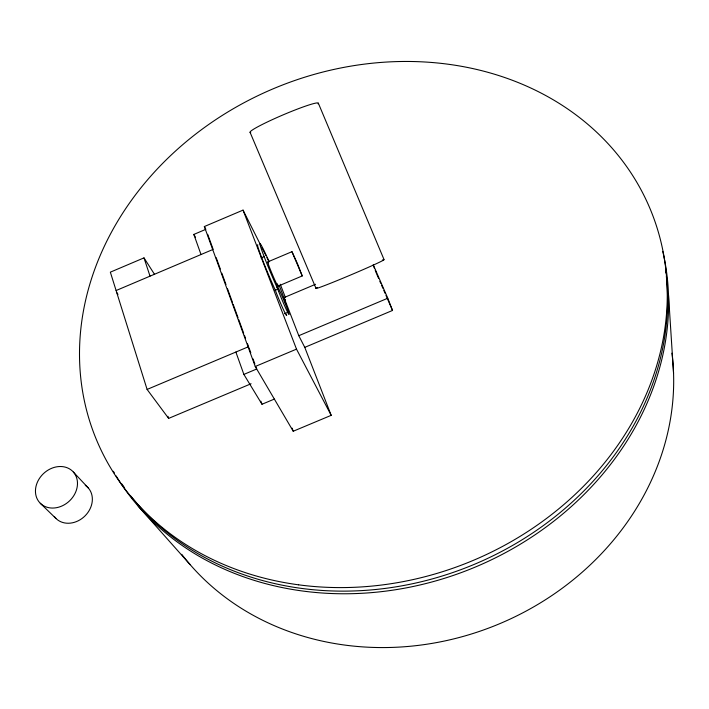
<?xml version="1.0" encoding="UTF-8"?>
<svg xmlns="http://www.w3.org/2000/svg" width="709" height="709" viewBox="0 0 709 709"><rect width="100%" height="100%" fill="white"/><g stroke="black" fill="none" stroke-linecap="round" stroke-linejoin="round"><path stroke-width="1.06" d="M277.999 286.179L302.229 275.943L297.532 263.845L291.984 251.677L267.754 261.922M291.966 251.722L302.229 275.943M315.54 284.291L284.017 297.594L298.79 335.694L304.773 347.366L331.183 415.341L293.225 431.24L255.231 366.5L204.343 226.552L243.036 210.121L260.947 245.677M201.01 254.531L193.832 234.431L205.867 229.317L204.343 226.552M154.58 274.454L143.989 257.881L110.347 272.159L147.1 389.436L168.627 418.399L251.075 383.746M116.108 290.53L213.17 249.382L207.693 234.333M261.054 257.943L264.138 256.631M274.711 290.486L277.804 289.183A32.933 1.524 67.1 0 1 260.673 246.998A32.933 1.524 67.1 0 1 269.163 261.754M284.628 313.662L287.703 312.368M147.1 389.436L248.584 346.692L247.45 343.581M298.79 335.694L387.779 298.232L373.235 264.741M255.231 366.5L296.504 349.138L331.183 415.341M304.773 347.366L392.52 310.453L387.779 298.232M235.875 352.045L243.869 374.405L256.702 369.008L255.967 366.978M243.869 374.405L261.993 404.263L274.356 399.078M40.28 503.275L56.02 518.527M73.382 472.061A22.759 18.868 -43.2 0 1 58.812 507.148A22.759 18.868 -43.2 0 1 37.205 482.634A22.759 18.868 -43.2 0 1 73.382 472.061L88.279 487.943M138.228 506.182L190.145 564.639M116.755 292.587L117.995 294.377M193.832 234.431L195.445 237.267M284.017 297.594L285.417 300.368M261.94 247.654L265.928 255.559M266.921 257.535L268.906 261.488M376.789 274.223L378.544 278.256M379.847 281.269L380.724 283.281M381.602 285.293L382.904 288.315M383.782 290.327L385.093 293.349M385.971 295.361L392.52 310.453M250.091 132.37L316.019 288.386M318.368 103.257L384.074 259.671M373.351 265.503L374.476 268.401M375.229 270.324L376.355 273.222M280.25 284.229L285.373 297.417M243.036 210.121L296.504 349.138M292.073 428.121L293.225 431.24M216.183 257.659L220.331 269.048M221.837 273.187L225.985 284.575M227.492 288.714L232.384 302.176M233.137 304.241L238.038 317.703M238.791 319.777L243.683 333.23M244.437 335.304L245.571 338.406M248.956 347.702L250.8 352.772M253.016 358.86L254.859 363.93M260.868 401.152L261.993 404.263M143.989 257.881L150.024 276.147M167.962 416.298L168.627 418.399M668.507 294.9L673.55 373.226M662.809 251.571A298.259 255.506 -22.6 0 1 472.912 568.051A298.259 255.506 -22.6 0 1 116.125 475.952M114.441 473.151A298.259 255.506 -22.6 0 1 113.351 471.272M671.928 353.171A272.371 240.812 -22.1 0 1 497.213 624.726A272.371 240.812 -22.1 0 1 181.726 554.323M665.716 270.953A298.259 255.24 -22.6 0 1 665.99 273.125M666.354 276.395A298.259 255.24 -22.6 0 1 471.742 565.41A298.259 255.24 -22.6 0 1 130.864 496.114M124.376 487.526A298.259 255.24 -22.6 0 1 121.921 484.025M286.392 314.291A15.979 0.771 67.1 0 1 283.139 309.027A15.979 0.771 67.1 0 1 275.331 290.22A32.933 1.578 67.1 0 1 262.029 258.599A32.933 1.578 67.1 0 1 257.846 244.889M382.346 260.07A36.939 1.09 -22.9 0 1 350.521 275.039A36.939 1.09 -22.9 0 1 317.49 287.437M250.72 132.574A37.125 3.066 -23.1 0 1 283.042 114.902A37.125 3.066 -23.1 0 1 318.066 103.86M279.435 286.073A32.933 1.524 67.1 0 1 285.505 304.303M277.405 283.875A13.17 0.612 67.1 0 1 272.797 275.42A13.17 0.612 67.1 0 1 268.419 262.879M85.293 485.328A22.236 18.594 -43.7 0 1 85.115 515.815A22.236 18.594 -43.7 0 1 54.301 516.498M298.631 584.828A299.942 256.144 -22.6 0 0 656.889 227.305A299.942 256.144 -22.6 0 0 164.621 161.413A299.942 256.144 -22.6 0 0 298.631 584.828M278.699 291.576A15.979 0.744 67.1 0 0 288.962 314.477A15.979 0.744 67.1 0 0 280.835 293.322A15.979 0.744 67.1 0 0 278.699 291.576"/></g></svg>
